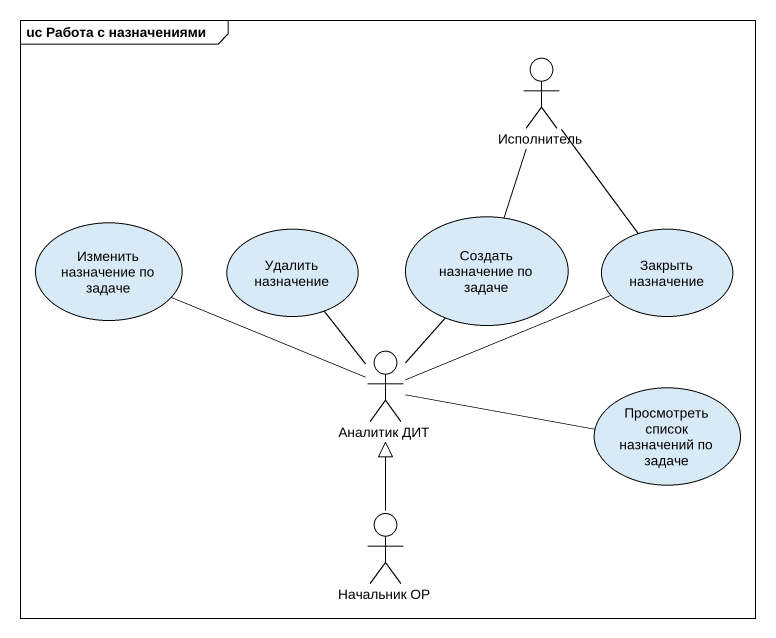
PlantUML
@startuml
mainframe uc Работа с назначениями
actor Исполнитель
usecase "Создать назначение по задаче" as Создать_назначение_по_задаче
usecase "Изменить назначение по задаче" as Изменить_назначение_по
usecase "Удалить назначение" as Удалить_назначение
usecase "Закрыть назначение" as Закрыть_назначение
actor "Аналитик ДИТ" as Аналитик_ДИТ
usecase "Просмотреть список назначений по задаче" as Просмотреть_список
actor "Начальник ОР" as Начальник_ОР
Исполнитель -- Создать_назначение_по_задаче
Исполнитель -- Закрыть_назначение
Аналитик_ДИТ -up- Создать_назначение_по_задаче
Аналитик_ДИТ -left- Изменить_назначение_по
Аналитик_ДИТ -up- Удалить_назначение
Аналитик_ДИТ -right- Закрыть_назначение
Аналитик_ДИТ -right- Просмотреть_список
Начальник_ОР -up-|> Аналитик_ДИТ
@enduml
